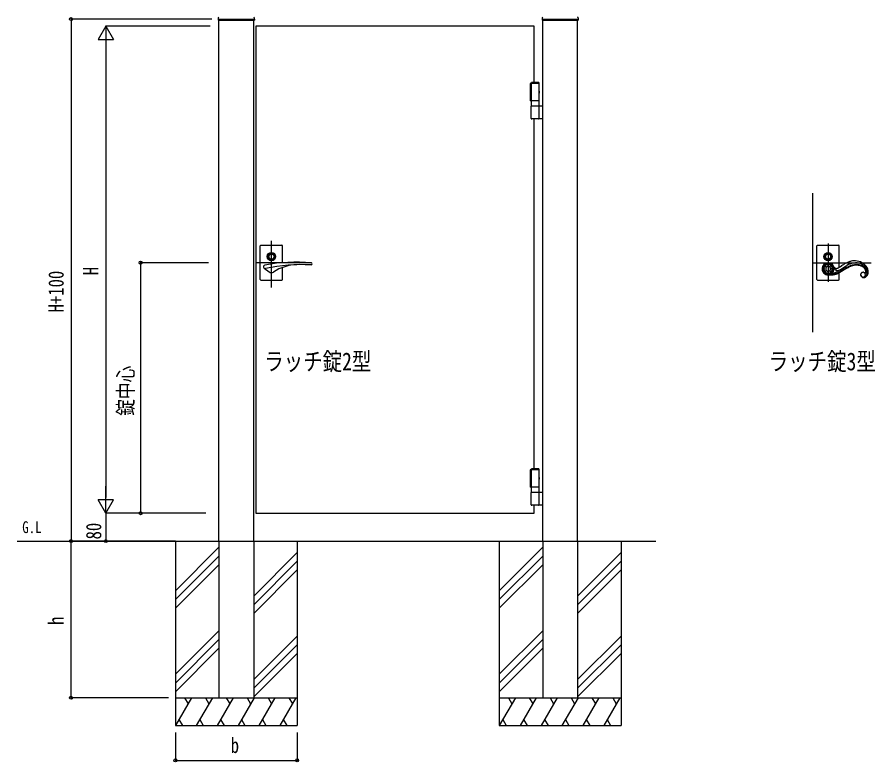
# Model space of a CAD drawing. Units: millimetres, scale not verified. Extents: x -4205 to 4205, y -2970 to 2970.
# Drawn here: x -1091 to 1374, y -762 to 1378 of the extents above; entities that cross this region are included whole.
import ezdxf
from ezdxf.enums import TextEntityAlignment as Align

# ---------------------------------------------------------------- set-up
doc = ezdxf.new("R2010")
doc.units = ezdxf.units.MM
doc.header["$LTSCALE"] = 10
for name, color, linetype in [('0-1_FRONT_V1', 7, 'Continuous'), ('0-2_USER1', 3, 'Continuous'), ('0-3_YKK_12', 2, 'Continuous'), ('0-4_YKK_13', 4, 'Continuous'), ('0-5_YKK_A1', 4, 'Continuous'), ('0-6_YKK_D', 6, 'Continuous')]:
    doc.layers.add(name, color=color, linetype=linetype)
doc.styles.add('ＭＳ ゴシック', font='')
doc.styles.get('ＭＳ ゴシック').set_extended_font_data('MS Gothic')

msp = doc.modelspace()

# ---------------------------------------------------------------- linework, layer by layer
at = {"layer": '0-1_FRONT_V1'}
msp.add_line((1195.02, 872.33), (1195.02, 472.33), dxfattribs=at)
at = {"layer": '0-3_YKK_12'}
for p, q in [((-359.98, 600.73), (-359.98, 735.51)), ((1240.02, 727.33), (1240.02, 617.33)), ((-244.72, 672.33), (-404.98, 672.33)), ((1195.02, 672.33), (1364.31, 672.33))]:
    msp.add_line(p, q, dxfattribs=at)
at = {"layer": '0-4_YKK_13'}
for p, q in [((1208.02, 624.33), (1208.02, 720.33)), ((1210.02, 722.33), (1270.02, 722.33)), ((1272.02, 658.62), (1272.02, 720.33)), ((1239.84, 664.05), (1237.4, 669.94)), ((1242.36, 670.05), (1239.84, 664.05)), ((1246.49, 661.3), (1248.97, 667.31)), ((1252.63, 663.82), (1246.49, 661.3)), ((1246.5, 648.01), (1252.63, 645.49)), ((1248.97, 641.99), (1246.5, 648.01)), ((1249.25, 654.66), (1255.51, 657.27)), ((1255.51, 652.04), (1249.25, 654.66)), ((1263.44, 641.32), (1262.85, 641.13)), ((1272.02, 624.33), (1272.03, 643.56)), ((1342.22, 660.59), (1341.8, 660.89)), ((1344.37, 643.51), (1344.15, 643.65)), ((1344.37, 643.49), (1344.15, 643.63)), ((1350.19, 656.78), (1350.49, 656.24)), ((1210.02, 622.33), (1270.02, 622.33))]:
    msp.add_line(p, q, dxfattribs=at)
for points in [[(1227.6, 663.6), (1233.21, 661.3), (1230.87, 666.97)], [(1224.83, 652.3), (1230.45, 654.66), (1224.83, 657)], [(1230.87, 642.33), (1233.2, 648.01), (1227.6, 645.7)], [(1242.36, 639.26), (1239.84, 645.26), (1237.4, 639.37)], [(1247.12, 638.93), (1247.12, 638.94), (1253.82, 641.39), (1256.23, 642.33), (1258.02, 643.06), (1259.43, 643.66), (1259.97, 643.9), (1260.73, 644.25), (1261.21, 644.47), (1261.66, 644.69), (1262.06, 644.89), (1272.62, 650.89), (1274.51, 652.05), (1274.81, 652.24), (1289.96, 662.14), (1291.92, 663.32), (1292.24, 663.5), (1294.39, 664.69)], [(1258.07, 658.71), (1257.62, 659.25), (1257.3, 659.66), (1256.9, 660.21), (1256.52, 660.76), (1255.28, 662.69)], [(1255.82, 661.69), (1256.4, 660.12), (1256.96, 658.72), (1257.51, 657.46), (1257.92, 656.62), (1258.46, 655.6), (1258.98, 654.71)], [(1263.33, 650.75), (1263.65, 650.64), (1263.75, 650.61), (1263.95, 650.55), (1264.16, 650.49), (1264.71, 650.34)], [(1264.81, 640.22), (1266.38, 640.83), (1267.97, 641.52), (1269.59, 642.3), (1271.22, 643.13), (1272.84, 644.02), (1274.84, 645.17), (1276.81, 646.36), (1277.96, 647.07), (1279.44, 648.01), (1280.52, 648.71), (1286.52, 652.6), (1291.3, 655.46), (1293.99, 656.96), (1297.39, 658.73), (1300.6, 660.24)], [(1264.81, 640.2), (1266.38, 640.81), (1267.97, 641.51), (1269.59, 642.28), (1271.22, 643.11), (1272.84, 644), (1274.84, 645.15), (1276.81, 646.34), (1277.96, 647.05), (1279.44, 648), (1280.52, 648.69), (1286.52, 652.58), (1291.3, 655.44), (1293.99, 656.95), (1297.39, 658.71), (1300.6, 660.22)], [(1299.58, 661.41), (1296.33, 659.87), (1292.95, 658.1), (1288.97, 655.83), (1285.73, 653.85), (1282.3, 651.64), (1282.05, 651.48), (1277.03, 648.25), (1275.19, 647.11), (1272.96, 645.8), (1271.35, 644.9), (1269.41, 643.87), (1267.8, 643.08), (1266.21, 642.37), (1264.96, 641.86)], [(1279.08, 663.33), (1278.22, 662.71), (1277.12, 661.91), (1276.58, 661.53), (1275.26, 660.62), (1274.75, 660.28), (1273.74, 659.63), (1272.76, 659.03), (1271.56, 658.35), (1270.38, 657.75)], [(1348.19, 648.18), (1348.27, 647.48), (1348.31, 646.83)], [(1348.19, 648.16), (1348.27, 647.46), (1348.31, 646.81)], [(1354.65, 651.64), (1354.36, 653.13), (1354.1, 654.12)], [(1239.22, 637.57), (1239.53, 637.55), (1242.37, 637.34), (1244, 637.26), (1246.34, 637.2)], [(1239.22, 637.55), (1239.53, 637.53), (1242.37, 637.32), (1244, 637.24), (1246.34, 637.18)], [(1245.17, 638.71), (1242.88, 638.8), (1240.95, 638.92), (1239.67, 639.02), (1239.35, 639.05)]]:
    msp.add_lwpolyline(points, dxfattribs=at)
for radius in [11.82, 9.32, 7.33]:
    msp.add_circle((1240.02, 689.83), radius, dxfattribs=at)
for centre, radius, start, end in [((1210.02, 720.33), 2, 90, 180), ((1270.02, 720.33), 2, 0, 90), ((1240.19, 654.65), 17.1, 89.99952, 179.99961), ((1240.58, 654.26), 15.99, 92.02188, 178.60124), ((1240.51, 654.34), 12.92, 98.62675, 130.87858), ((1239.8, 654.26), 15.99, 1.39626, 89.22804), ((1240.19, 654.65), 17.1, 0.00026, 90.00034), ((1239.88, 654.34), 12.92, 52.06723, 84.30866), ((1336.59, 584.42), 97.65, 119.21353, 126.08696), ((1329.39, 595.21), 84.72, 111.64636, 118.51979), ((1325.6, 604.1), 68.16, 101.23816, 117.25485), ((1323.93, 605.57), 73.09, 103.79639, 110.66982), ((1319.66, 615.2), 62.75, 95.23301, 102.10644), ((1321.19, 616.34), 50.1, 80.62407, 101.19513), ((1321.7, 615.14), 56.6, 92.67111, 99.54454), ((1316.45, 634.53), 43.22, 41.51125, 93.32231), ((1320.28, 629.48), 42.21, 80.20324, 91.65286), ((1317.07, 618.04), 54.05, 76.62201, 78.91376), ((1316.49, 603.64), 63.44, 73.72427, 78.30732), ((1317.26, 622.25), 49.92, 68.83918, 75.71261), ((1318.38, 628.11), 44.06, 58.28284, 67.44528), ((1240.19, 654.65), 17.1, 180.00106, 270.00115), ((1240.58, 655.05), 15.99, 181.39949, 268.60513), ((1240.51, 654.34), 12.92, 141.18186, 173.4332), ((1240.51, 654.97), 12.92, 186.54805, 218.79962), ((1240.51, 654.97), 12.92, 229.10126, 261.3756), ((1240.19, 654.65), 7, 89.99807, 179.99816), ((1240.19, 654.65), 7, 180.00184, 270.00193), ((1240.02, 654.48), 7.18, 1.39915, 88.60478), ((1240.02, 654.83), 7.18, 271.39522, 358.60085), ((1239.8, 655.04), 15.99, 271.39737, 358.60301), ((1240.19, 654.65), 17.1, 269.99991, 0), ((1239.88, 654.97), 12.92, 275.6889, 307.94698), ((1239.88, 654.34), 12.92, 7.77907, 40.01768), ((1239.88, 654.97), 12.92, 319.98744, 352.23474), ((1274.17, 673.62), 21.94, 222.79048, 225.08223), ((1232.03, 750.23), 113.36, 283.4841, 285.77585), ((1273.46, 674.4), 22.02, 227.83906, 230.13081), ((1278.63, 667.14), 23.25, 212.30567, 214.59742), ((1263.64, 663.06), 7.03, 232.26737, 268.62848), ((1276.49, 666.15), 20.93, 215.7076, 217.99935), ((1274.54, 665.27), 18.86, 219.54505, 221.8368), ((1272.83, 664.49), 17.07, 223.69988, 225.99163), ((1267.6, 659.61), 9.94, 228.10386, 234.97729), ((1266.2, 658.25), 8.03, 237.63273, 249.08235), ((1250.65, 679.62), 40.38, 288.47072, 290.76247), ((1263.27, 673.5), 17.47, 270.66301, 275.24606), ((1267.18, 662.13), 12.04, 258.1697, 276.46539), ((1262.41, 674.98), 19.03, 277.417, 286.57944), ((1255.98, 691.36), 36.59, 288.91349, 291.20524), ((1264.27, 678.19), 28.35, 278.65422, 280.94597), ((1256.95, 686.45), 31.68, 292.78429, 295.07605), ((1263.85, 676.07), 26.35, 282.70921, 285.00097), ((1262.57, 678.63), 29.17, 286.1267, 288.41846), ((1258.7, 687.87), 39.17, 289.52635, 291.81811), ((1256.08, 692.28), 44.24, 292.83713, 295.12888), ((1342.16, 565.17), 105.24, 111.57765, 113.8694), ((1337.59, 576.15), 91.87, 111.4536, 113.74535), ((1337.59, 576.13), 91.87, 111.4536, 113.74535), ((1337.82, 570.74), 98.48, 108.12536, 110.41711), ((1345.01, 548.85), 120.03, 107.69141, 109.98317), ((1345.01, 548.84), 120.03, 107.69141, 109.98317), ((1337.92, 557.84), 110.85, 103.80752, 106.09927), ((1331.06, 582.41), 83.87, 103.28473, 105.57648), ((1331.06, 582.39), 83.87, 103.28473, 105.57648), ((1324.62, 596.51), 68.74, 96.18234, 100.76539), ((1324.62, 596.49), 68.74, 96.18234, 100.76539), ((1320.77, 615.58), 49.39, 78.10874, 94.12543), ((1320.77, 615.56), 49.39, 78.10874, 94.12543), ((1317.76, 612.1), 53.47, 71.12911, 75.71217), ((1317.76, 612.09), 53.47, 71.12911, 75.71217), ((1340.7, 637.64), 7.18, 91.39636, 178.602), ((1340.81, 637.82), 7.27, 151.50564, 181.13329), ((1317.89, 617.39), 49.92, 66.25673, 70.83978), ((1341.57, 636.83), 8.43, 127.44641, 148.01747), ((1319.34, 622.42), 43.23, 64.10946, 68.69252), ((1319.34, 622.4), 43.23, 64.10946, 68.69252), ((1347.47, 627.92), 19.11, 122.95178, 125.24353), ((1340.69, 637.75), 7.18, 106.48468, 120.21921), ((1321.64, 630.24), 36.69, 56.67104, 63.54448), ((1317.98, 624.63), 41.89, 56.53705, 61.1201), ((1317.98, 624.61), 41.89, 56.53705, 61.1201), ((1340.28, 637.89), 6.94, 56.14509, 103.5842), ((1340.53, 637.81), 7, 359.99996, 90), ((1326.58, 639.96), 24.4, 44.36532, 53.52777), ((1326.58, 639.94), 24.4, 44.36532, 53.52777), ((1321.68, 635.83), 35.78, 47.12158, 56.28402), ((1331.28, 645.52), 18.62, 8.77003, 54.00976), ((1330.63, 645.3), 17.8, 9.32325, 41.20169), ((1330.63, 645.28), 17.8, 9.32325, 41.20169), ((1348.26, 650.28), 7.81, 240.14222, 244.72528), ((1348.26, 650.26), 7.81, 240.14222, 244.72528), ((1334.25, 647.42), 18.48, 305.27263, 28.49979), ((1347.13, 648.56), 5.79, 247.52643, 252.10948), ((1347.13, 648.54), 5.79, 247.52643, 252.10948), ((1346.73, 648.28), 5.4, 255.243, 259.82605), ((1346.73, 648.26), 5.4, 255.243, 259.82605), ((1346.21, 645.5), 2.71, 253.65097, 269.66766), ((1346.18, 646.32), 3.38, 263.11216, 269.98559), ((1346.18, 646.3), 3.38, 263.14038, 270.01381), ((1325.04, 640.79), 29.87, 36.21155, 45.37399), ((1346.06, 645), 2.08, 273.43737, 307.56043), ((1346.06, 645.02), 2.08, 273.44616, 307.56923), ((1345.98, 646.39), 3.61, 273.44679, 289.46348), ((1345.44, 647), 4.37, 293.49075, 309.50744), ((1345.59, 645.29), 2.59, 312.17595, 323.62557), ((1345.59, 645.27), 2.59, 312.17595, 323.62557), ((1344.12, 646.11), 4.27, 326.43962, 331.02267), ((1344.12, 646.09), 4.27, 326.43962, 331.02267), ((1339.44, 648.01), 9.3, 334.75707, 337.04883), ((1339.44, 647.99), 9.3, 334.76965, 337.0614), ((1338.36, 647.69), 10.19, 341.07731, 343.36906), ((1338.36, 647.67), 10.19, 341.07731, 343.36906), ((1337.23, 647.37), 11.2, 346.5611, 348.85285), ((1337.23, 647.36), 11.2, 346.5611, 348.85285), ((1336.04, 647.06), 12.32, 351.36858, 353.66033), ((1336.04, 647.04), 12.32, 351.36858, 353.66033), ((1344.7, 647.34), 5.12, 313.5031, 331.79879), ((1334.79, 646.75), 13.53, 355.52868, 357.82044), ((1334.8, 646.73), 13.53, 355.52746, 357.81921), ((1333.49, 646.45), 14.83, 359.18252, 1.47427), ((1333.49, 646.43), 14.83, 359.18252, 1.47427), ((1305.75, 628.45), 55.32, 34.30278, 38.88583), ((1329.05, 644.47), 24.46, 30.20932, 34.79237), ((1344, 647.37), 5.75, 334.80271, 350.8194), ((1331.24, 646.39), 18.54, 3.80512, 6.09688), ((1339.94, 647.56), 9.81, 353.51157, 0.385), ((1294.67, 625.27), 66.37, 28.88869, 31.18044), ((1311.86, 637.43), 45.5, 23.65037, 25.94213), ((1314.78, 640.93), 41.48, 18.53861, 20.83037), ((1326.17, 647.81), 29.31, 340.8777, 347.75113), ((1311.2, 644.25), 44.08, 5.07219, 9.65524), ((1326.82, 646.33), 28.38, 350.39229, 357.26573), ((1315.54, 645.72), 39.65, 358.93027, 3.51332), ((1210.02, 624.33), 2, 180, 270), ((1245.43, 705.62), 66.91, 269.78206, 281.23168), ((1245.87, 698.65), 61.45, 270.43526, 286.45195), ((1245.87, 698.63), 61.45, 270.43526, 286.45195), ((1251.42, 678.17), 40.26, 287.12233, 289.41409), ((1251.42, 678.19), 40.27, 287.12909, 289.42084), ((1270.02, 624.33), 2, 270, 0), ((1340.7, 637.99), 7.18, 181.40045, 268.60609), ((1346.59, 638.34), 13.07, 182.87809, 187.46115), ((1343.5, 638.26), 10, 189.3217, 200.77132), ((1341.73, 638.05), 8.28, 203.77878, 242.37096), ((1343.54, 642.64), 13.2, 244.62341, 256.07304), ((1343.03, 642.89), 13.33, 258.47451, 272.20903), ((1340.53, 637.81), 7, 269.99991, 0), ((1342.65, 640.27), 10.73, 274.78991, 283.95235), ((1341.06, 643.62), 14.39, 286.87049, 298.32011), ((1340.34, 643.31), 14.48, 301.40581, 321.97686), ((1336.95, 645.07), 18.25, 324.16639, 337.90091)]:
    msp.add_arc(centre, radius, start, end, dxfattribs=at)
at = {"layer": '0-5_YKK_A1'}
for p, q in [((-512.73, 1376.02), (-513.08, 1369.36)), ((-512.58, 1368.83), (-409.38, 1368.83)), ((-510.98, 1372.33), (-510.98, 1368.83)), ((-510.98, -127.67), (-510.98, 1368.83)), ((-410.98, -127.67), (-410.98, 1368.83)), ((-409.23, 1376.02), (-408.88, 1369.36)), ((418.27, 1376.02), (417.92, 1369.36)), ((418.42, 1368.83), (521.62, 1368.83)), ((420.02, 1372.33), (420.02, 1368.83)), ((420.02, -127.67), (420.02, 1368.83)), ((520.02, -127.67), (520.02, 1368.83)), ((521.77, 1376.02), (522.12, 1369.36)), ((395.02, 1190.33), (395.02, 1352.33)), ((409.52, 1187.33), (383.52, 1187.33)), ((383.52, 1187.33), (383.52, 1137.33)), ((386.52, 1188.33), (387.67, 1190.33)), ((386.52, 1188.33), (386.52, 1123.33)), ((409.52, 1188.33), (386.52, 1188.33)), ((408.37, 1190.33), (387.67, 1190.33)), ((409.52, 1137.33), (383.52, 1137.33)), ((386.52, 1123.33), (409.52, 1123.33)), ((386.52, 1086.83), (386.52, 1121.83)), ((388.02, 1123.33), (420.02, 1123.33)), ((409.52, 1086.83), (409.52, 1121.83)), ((420.02, 1085.33), (388.02, 1085.33)), ((395.02, 80.33), (395.02, 1085.33)), ((-391.98, 624.33), (-391.98, 720.33)), ((-389.98, 722.33), (-329.98, 722.33)), ((-327.98, 671.94), (-327.98, 720.33)), ((-380.95, 656.66), (-366.52, 645.99)), ((-327.98, 624.33), (-327.98, 658.62)), ((-389.98, 622.33), (-329.98, 622.33)), ((409.52, 77.33), (383.52, 77.33)), ((383.52, 77.33), (383.52, 27.33)), ((386.52, 78.33), (387.67, 80.33)), ((386.52, 78.33), (386.52, 13.33)), ((409.52, 78.33), (386.52, 78.33)), ((408.37, 80.33), (387.67, 80.33)), ((409.52, 27.33), (383.52, 27.33)), ((386.52, 13.33), (409.52, 13.33)), ((386.52, -23.17), (386.52, 11.83)), ((388.02, 13.33), (420.02, 13.33)), ((409.52, -23.17), (409.52, 11.83)), ((420.02, -24.67), (388.02, -24.67)), ((-1090.88, -127.67), (744.74, -127.67)), ((-635.98, -127.67), (-635.98, -657.67)), ((-510.98, -145.46), (-635.98, -270.46)), ((-510.98, -127.67), (-510.98, -577.67)), ((-410.98, -127.67), (-410.98, -577.67)), ((-285.98, -127.67), (-285.98, -657.67)), ((295.02, -127.67), (295.02, -657.67)), ((420.02, -145.46), (295.02, -270.46)), ((420.02, -127.67), (420.02, -577.67)), ((520.02, -127.67), (520.02, -577.67)), ((645.02, -127.67), (645.02, -657.67)), ((-510.98, -170.46), (-635.98, -295.46)), ((-285.98, -160.46), (-410.98, -285.46)), ((420.02, -170.46), (295.02, -295.46)), ((645.02, -160.46), (520.02, -285.46)), ((-510.98, -195.46), (-635.98, -320.46)), ((-285.98, -185.46), (-410.98, -310.46)), ((420.02, -195.46), (295.02, -320.46)), ((645.02, -185.46), (520.02, -310.46)), ((-285.98, -210.46), (-410.98, -335.46)), ((645.02, -210.46), (520.02, -335.46)), ((-510.98, -385.46), (-635.98, -510.46)), ((420.02, -385.46), (295.02, -510.46)), ((-510.98, -410.46), (-635.98, -535.46)), ((-285.98, -400.46), (-410.98, -525.46)), ((420.02, -410.46), (295.02, -535.46)), ((645.02, -400.46), (520.02, -525.46)), ((-510.98, -435.46), (-635.98, -560.46)), ((-285.98, -425.46), (-410.98, -550.46)), ((420.02, -435.46), (295.02, -560.46)), ((645.02, -425.46), (520.02, -550.46)), ((-285.98, -450.46), (-410.98, -575.46)), ((645.02, -450.46), (520.02, -575.46)), ((-635.98, -577.67), (-285.98, -577.67)), ((-589.79, -577.67), (-635.98, -657.67)), ((-609.79, -577.67), (-599.79, -594.99)), ((-529.79, -577.67), (-575.98, -657.67)), ((-549.79, -577.67), (-539.79, -594.99)), ((-469.79, -577.67), (-515.98, -657.67)), ((-510.98, -577.67), (-410.98, -577.67)), ((-489.79, -577.67), (-479.79, -594.99)), ((-409.79, -577.67), (-455.98, -657.67)), ((-429.79, -577.67), (-419.79, -594.99)), ((-349.79, -577.67), (-395.98, -657.67)), ((-369.79, -577.67), (-359.79, -594.99)), ((-289.79, -577.67), (-335.98, -657.67)), ((-309.79, -577.67), (-299.79, -594.99)), ((295.02, -577.67), (645.02, -577.67)), ((341.21, -577.67), (295.02, -657.67)), ((321.21, -577.67), (331.21, -594.99)), ((401.21, -577.67), (355.02, -657.67)), ((381.21, -577.67), (391.21, -594.99)), ((461.21, -577.67), (415.02, -657.67)), ((420.02, -577.67), (520.02, -577.67)), ((441.21, -577.67), (451.21, -594.99)), ((521.21, -577.67), (475.02, -657.67)), ((501.21, -577.67), (511.21, -594.99)), ((581.21, -577.67), (535.02, -657.67)), ((561.21, -577.67), (571.21, -594.99)), ((641.21, -577.67), (595.02, -657.67)), ((621.21, -577.67), (631.21, -594.99)), ((-625.98, -640.35), (-615.98, -657.67)), ((-565.98, -640.35), (-555.98, -657.67)), ((-505.98, -640.35), (-495.98, -657.67)), ((-445.98, -640.35), (-435.98, -657.67)), ((-385.98, -640.35), (-375.98, -657.67)), ((-325.98, -640.35), (-315.98, -657.67)), ((305.02, -640.35), (315.02, -657.67)), ((365.02, -640.35), (375.02, -657.67)), ((425.02, -640.35), (435.02, -657.67)), ((485.02, -640.35), (495.02, -657.67)), ((545.02, -640.35), (555.02, -657.67)), ((605.02, -640.35), (615.02, -657.67)), ((-635.98, -657.67), (-285.98, -657.67)), ((295.02, -657.67), (645.02, -657.67))]:
    msp.add_line(p, q, dxfattribs=at)
for points in [[(-510.98, 1372.33), (-410.98, 1372.33), (-410.98, 1368.83)], [(420.02, 1372.33), (520.02, 1372.33), (520.02, 1368.83)], [(395.02, 1352.33), (-404.98, 1352.33), (-404.98, -47.67), (395.02, -47.67), (395.02, -24.67)], [(409.52, 1123.33), (409.52, 1188.33), (408.37, 1190.33)], [(409.52, 13.33), (409.52, 78.33), (408.37, 80.33)]]:
    msp.add_lwpolyline(points, dxfattribs=at)
for radius in [12, 9.5, 7.5]:
    msp.add_circle((-359.98, 689.83), radius, dxfattribs=at)
for centre, radius, start, end in [((-512.58, 1369.33), 0.5, 177, 270), ((-510.73, 1375.91), 2, 99.0011, 177), ((-411.23, 1375.91), 2, 3, 80.9989), ((-409.38, 1369.33), 0.5, 270, 3), ((418.42, 1369.33), 0.5, 177, 270), ((420.27, 1375.91), 2, 99.0011, 177), ((519.77, 1375.91), 2, 3, 80.9989), ((521.62, 1369.33), 0.5, 270, 3), ((388.02, 1121.83), 1.5, 90, 180), ((408.02, 1121.83), 1.5, 0, 90), ((388.02, 1086.83), 1.5, 180, 270), ((408.02, 1086.83), 1.5, 270, 0), ((-389.98, 720.33), 2, 90, 180), ((-329.98, 720.33), 2, 0, 90), ((-288.54, 173.83), 500, 85.08758, 100.40982), ((-272.94, 166.73), 500, 86.92754, 102.00514), ((-283.17, 536.59), 130, 91.58476, 123.00632), ((-245.98, 669), 3, 266.92754, 85.08758), ((-377.98, 660.68), 5, 100.40982, 282.00514), ((-359.98, 654.83), 11, 233.50702, 303.00632), ((-389.98, 624.33), 2, 180, 270), ((-329.98, 624.33), 2, 270, 0), ((388.02, 11.83), 1.5, 90, 180), ((408.02, 11.83), 1.5, 0, 90), ((388.02, -23.17), 1.5, 180, 270), ((408.02, -23.17), 1.5, 270, 0)]:
    msp.add_arc(centre, radius, start, end, dxfattribs=at)
for centre in [(407.44, 1162.33), (407.44, 52.33)]:
    msp.add_ellipse(centre, major_axis=(0, 3.5), ratio=0.927913, start_param=3.8365826, end_param=5.5881953, dxfattribs=at)
at = {"layer": '0-6_YKK_D'}
for p, q in [((-530.98, 1372.33), (-936.98, 1372.33)), ((-935.98, 1372.33), (-935.98, -127.67)), ((-835.98, 1352.33), (-858.48, 1313.36)), ((-535.98, 1352.33), (-836.98, 1352.33)), ((-835.98, 1352.33), (-813.48, 1313.36)), ((-835.98, 1352.33), (-835.98, 1274.39)), ((-858.48, 1313.36), (-813.48, 1313.36)), ((-835.98, 1307.33), (-835.98, -2.67)), ((-541.06, 672.33), (-736.98, 672.33)), ((-735.98, 672.33), (-735.98, -47.67)), ((-835.98, -47.67), (-835.98, 30.27)), ((-835.98, -47.67), (-858.48, -8.7)), ((-813.48, -8.7), (-858.48, -8.7)), ((-835.98, -47.67), (-813.48, -8.7)), ((-548.47, -47.67), (-836.98, -47.67)), ((-548.47, -47.67), (-836.98, -47.67)), ((-835.98, -47.67), (-835.98, -127.67)), ((-548.47, -47.67), (-736.98, -47.67)), ((-643.48, -127.67), (-936.98, -127.67)), ((-635.62, -127.67), (-936.98, -127.67)), ((-935.98, -577.67), (-935.98, -127.67)), ((-805.98, -127.67), (-836.98, -127.67)), ((-655.98, -577.67), (-936.98, -577.67)), ((-635.98, -677.67), (-635.98, -758.67)), ((-285.98, -677.67), (-285.98, -758.67)), ((-635.98, -757.67), (-285.98, -757.67))]:
    msp.add_line(p, q, dxfattribs=at)
for centre in [(-935.98, 1372.33), (-735.98, 672.33), (-735.98, -47.67), (-935.98, -127.67), (-935.98, -127.67), (-835.98, -127.67), (-935.98, -577.67), (-635.98, -757.67), (-285.98, -757.67)]:
    msp.add_circle(centre, 4.25, dxfattribs=at)

# ---------------------------------------------------------------- texts
at = {"layer": '0-2_USER1', "style": 'ＭＳ ゴシック', "width": 0.8}
for s, height, p in [('ラッチ錠2型', 51.32, (-380.75, 347.62)), ('ラッチ錠3型', 51.32, (1069.2, 347.62)), ('G.L', 33.99, (-1076.18, -114.84))]:
    msp.add_text(s, height=height, dxfattribs=at).set_placement(p, align=Align.BOTTOM_LEFT)
at = {"layer": '0-6_YKK_D', "style": 'ＭＳ ゴシック', "width": 0.8}
for s, p in [('H+100', (-943.98, 529.53)), ('H', (-843.98, 636.33)), ('錠中心', (-743.98, 232.33)), ('80', (-835.98, -122.87)), ('h', (-943.98, -368.67))]:
    msp.add_text(s, height=43.99, rotation=90, dxfattribs=at).set_placement(p, align=Align.BOTTOM_LEFT)
msp.add_text('b', height=43.99, dxfattribs=at).set_placement((-476.98, -749.67), align=Align.BOTTOM_LEFT)

doc.saveas('drawing.dxf')
